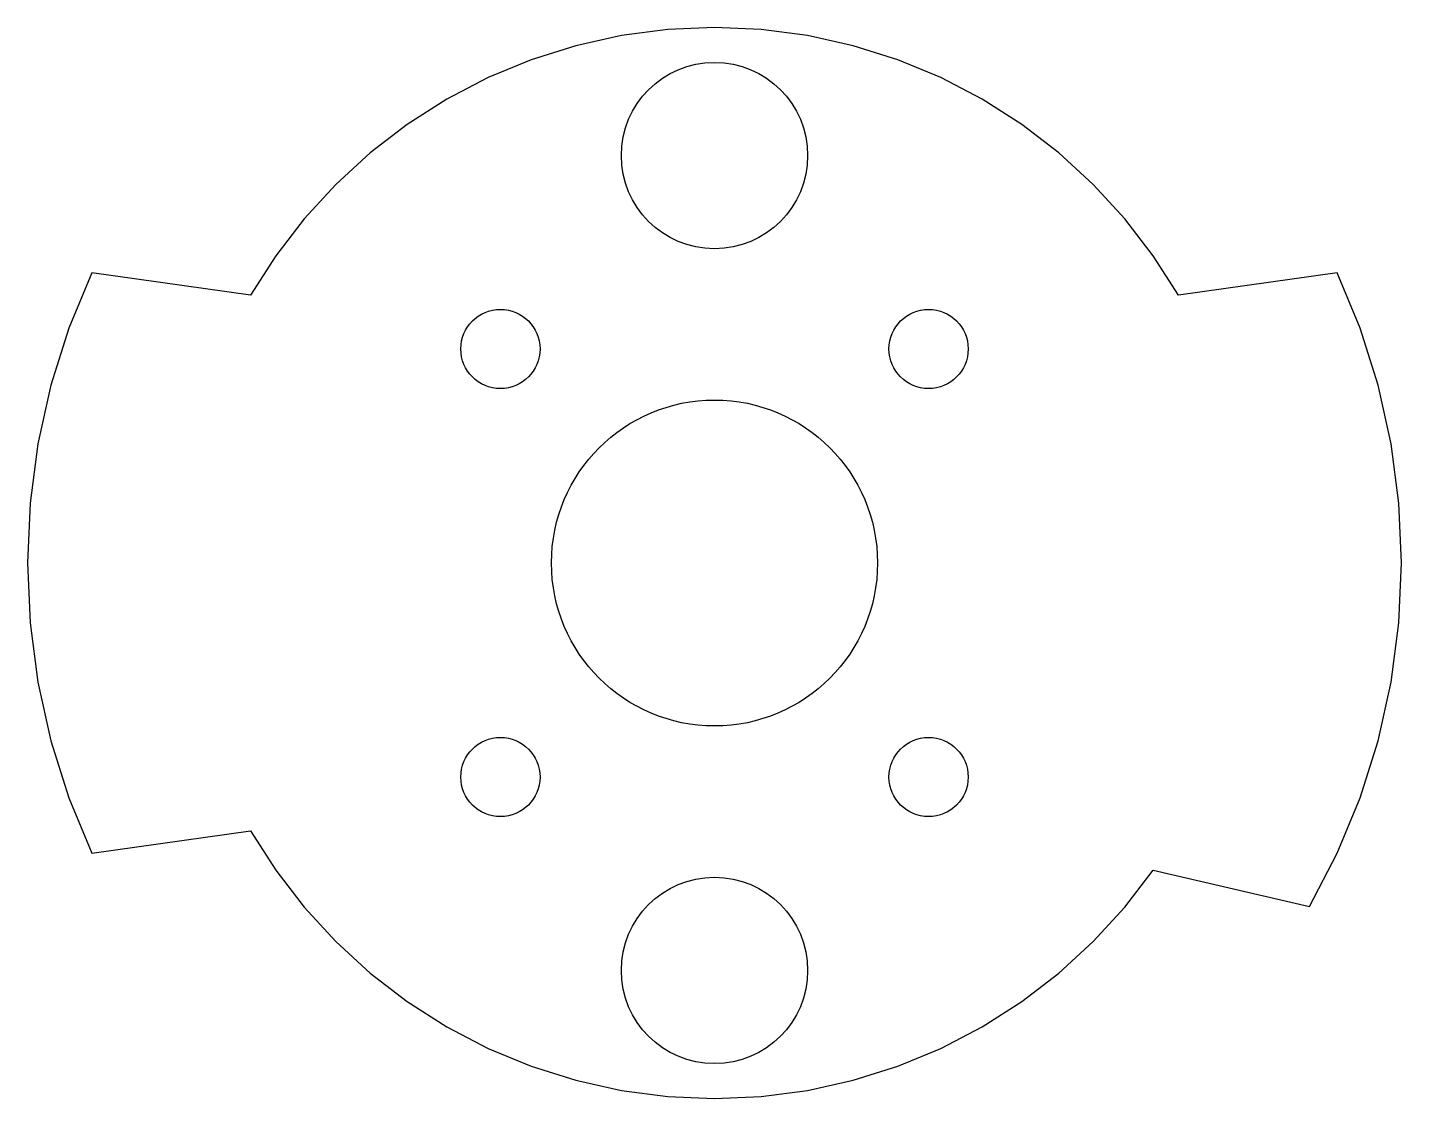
# Model space of a CAD drawing. Header units: millimetres. Extents: x 65.5 to 124.5, y 9 to 55.
import ezdxf

# ---------------------------------------------------------------- set-up
doc = ezdxf.new("R2010")
doc.units = ezdxf.units.MM
doc.layers.get('0').update_dxf_attribs({"linetype": 'CONTINUOUS'})

msp = doc.modelspace()

# ---------------------------------------------------------------- linework, layer by layer
msp.add_lwpolyline([(124.388, 29.429), (124.5, 32), (124.388, 34.571), (124.052, 37.123), (123.495, 39.635), (122.721, 42.09), (121.736, 44.467), (114.919, 43.5), (113.84, 45.192), (112.619, 46.784), (111.263, 48.263), (109.784, 49.619), (108.192, 50.84), (106.5, 51.919), (104.72, 52.845), (102.866, 53.613), (100.953, 54.216), (98.994, 54.651), (97.005, 54.912), (95, 55), (92.995, 54.912), (91.006, 54.651), (89.047, 54.216), (87.134, 53.613), (85.28, 52.845), (83.5, 51.919), (81.808, 50.84), (80.216, 49.619), (78.737, 48.263), (77.381, 46.784), (76.16, 45.192), (75.081, 43.5), (68.264, 44.467), (67.279, 42.09), (66.505, 39.635), (65.948, 37.123), (65.612, 34.571), (65.5, 32), (65.612, 29.429), (65.948, 26.877), (66.505, 24.365), (67.279, 21.91), (68.264, 19.533), (75.081, 20.5), (76.16, 18.808), (77.381, 17.216), (78.737, 15.737), (80.216, 14.381), (81.808, 13.16), (83.5, 12.081), (85.28, 11.155), (87.134, 10.387), (89.047, 9.784), (91.006, 9.349), (92.995, 9.088), (95, 9), (97.005, 9.088), (98.994, 9.349), (100.953, 9.784), (102.866, 10.387), (104.72, 11.155), (106.5, 12.081), (108.192, 13.16), (109.784, 14.381), (111.263, 15.737), (112.619, 17.216), (113.84, 18.808), (120.548, 17.25), (121.736, 19.533), (122.721, 21.91), (123.495, 24.365), (124.052, 26.877)], close=True)
for centre, radius in [((95, 49.5), 4), ((85.808, 41.192), 1.7), ((104.192, 41.192), 1.7), ((95, 32), 7), ((85.808, 22.808), 1.7), ((104.192, 22.808), 1.7), ((95, 14.5), 4)]:
    msp.add_circle(centre, radius)

doc.saveas('drawing.dxf')
